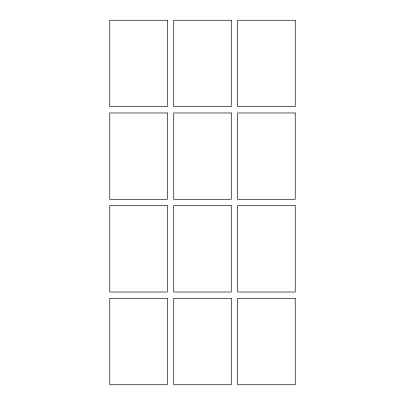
<?xml version="1.0" encoding="UTF-8"?>
<svg xmlns="http://www.w3.org/2000/svg" width="405" height="405" viewBox="0 0 405 405"><rect width="100%" height="100%" fill="white"/><g stroke="black" fill="none" stroke-linecap="round" stroke-linejoin="round"><path stroke-width="0.61" d="M167.331 20.25L109.775 20.25L109.775 106.581L167.331 106.581L167.331 20.25M231.275 20.25L173.725 20.25L173.725 106.581L231.275 106.581L231.275 20.25M295.225 20.25L237.669 20.25L237.669 106.581L295.225 106.581L295.225 20.25M167.331 112.975L109.775 112.975L109.775 199.3L167.331 199.3L167.331 112.975M231.275 112.975L173.725 112.975L173.725 199.3L231.275 199.3L231.275 112.975M295.225 112.975L237.669 112.975L237.669 199.3L295.225 199.3L295.225 112.975M167.331 205.7L109.775 205.7L109.775 292.025L167.331 292.025L167.331 205.7M231.275 205.7L173.725 205.7L173.725 292.025L231.275 292.025L231.275 205.7M295.225 205.7L237.669 205.7L237.669 292.025L295.225 292.025L295.225 205.7M167.331 298.419L109.775 298.419L109.775 384.75L167.331 384.75L167.331 298.419M231.275 298.419L173.725 298.419L173.725 384.75L231.275 384.75L231.275 298.419M295.225 298.419L237.669 298.419L237.669 384.75L295.225 384.75L295.225 298.419"/></g></svg>
